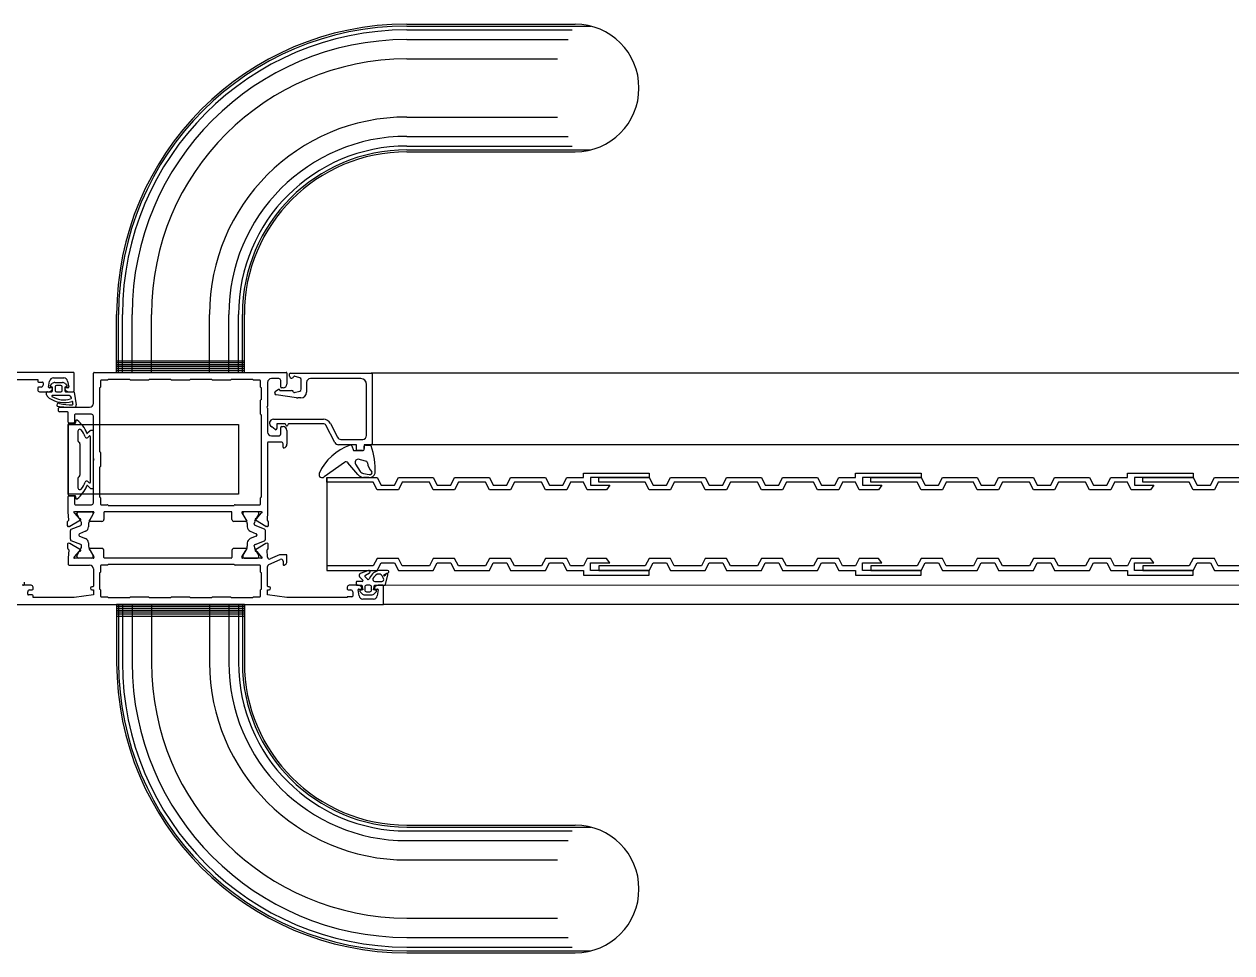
# Model space of a CAD drawing. Header units: inches. Extents: x -12530 to 36157, y 78659 to 110077.
# Drawn here: x 7419.6 to 7731.7, y 87835.6 to 88075.6 of the extents above; entities that cross this region are included whole.
import ezdxf

# ---------------------------------------------------------------- set-up
doc = ezdxf.new("R2010")
doc.units = ezdxf.units.IN
doc.header["$MEASUREMENT"] = 0
doc.layers.add('freecads.com', color=7, linetype='Continuous')

msp = doc.modelspace()

# ---------------------------------------------------------------- linework, layer by layer
at = {"layer": 'freecads.com'}
for p, q in [((7518.46, 88075.63), (7561.96, 88075.63)), ((7518.46, 88075.13), (7565.99, 88075.13)), ((7518.46, 88074.13), (7561.21, 88074.13)), ((7518.46, 88071.63), (7560.16, 88071.63)), ((7518.46, 88066.63), (7557.42, 88066.63)), ((7518.46, 88051.63), (7557.42, 88051.63)), ((7518.46, 88046.63), (7560.16, 88046.63)), ((7518.46, 88044.13), (7561.21, 88044.13)), ((7518.46, 88043.13), (7565.99, 88043.13)), ((7518.46, 88042.63), (7561.96, 88042.63)), ((7443.46, 87985.63), (7443.46, 88000.63)), ((7443.96, 87985.63), (7443.96, 88000.63)), ((7444.96, 87985.63), (7444.96, 88000.63)), ((7447.46, 87985.63), (7447.46, 88000.63)), ((7452.46, 87985.63), (7452.46, 88000.63)), ((7467.46, 87985.63), (7467.46, 88000.63)), ((7472.46, 87985.63), (7472.46, 88000.63)), ((7474.96, 87985.63), (7474.96, 88000.63)), ((7475.96, 87985.63), (7475.96, 88000.63)), ((7476.46, 87985.63), (7476.46, 88000.63)), ((7443.46, 87988.63), (7476.46, 87988.63)), ((7476.46, 87988.13), (7443.46, 87988.13)), ((7476.46, 87987.63), (7443.46, 87987.63)), ((7432.26, 87985.63), (7357.66, 87985.63)), ((7432.46, 87980.83), (7432.46, 87985.43)), ((7437.46, 87977.63), (7437.46, 87985.43)), ((7437.66, 87985.63), (7487.26, 87985.63)), ((7476.46, 87987.13), (7443.46, 87987.13)), ((7476.46, 87986.63), (7443.46, 87986.63)), ((7476.46, 87986.13), (7443.46, 87986.13)), ((7476.46, 87985.63), (7443.46, 87985.63)), ((7487.46, 87985.43), (7487.46, 87982.63)), ((7488.16, 87984.63), (7488.16, 87985.23)), ((7488.36, 87985.43), (7509.26, 87985.43)), ((7490.79, 87984.25), (7489.38, 87984.62)), ((8525.8, 87985.43), (7509.26, 87985.43)), ((7509.46, 87985.23), (7509.46, 87967.13)), ((7412.46, 87983.83), (7423.06, 87983.83)), ((7423.06, 87983.83), (7423.06, 87983.33)), ((7423.06, 87981.63), (7423.06, 87981.13)), ((7423.26, 87983.13), (7424.26, 87983.13)), ((7423.96, 87981.83), (7423.26, 87981.83)), ((7424.46, 87982.93), (7424.46, 87982.33)), ((7425.86, 87981.86), (7426.14, 87983.4)), ((7426.66, 87981.63), (7426.06, 87981.63)), ((7426.33, 87982.29), (7426.78, 87982.74)), ((7426.87, 87981.83), (7426.42, 87981.95)), ((7426.87, 87980.83), (7426.87, 87981.83)), ((7427.12, 87984.23), (7429.8, 87984.23)), ((7427.49, 87983.03), (7429.45, 87983.03)), ((7427.57, 87981.93), (7427.57, 87980.93)), ((7429.07, 87982.23), (7427.87, 87982.23)), ((7429.37, 87980.93), (7429.37, 87981.93)), ((7430.52, 87981.95), (7430.07, 87981.83)), ((7430.07, 87981.83), (7430.07, 87980.83)), ((7430.16, 87982.74), (7430.61, 87982.29)), ((7430.86, 87981.63), (7430.26, 87981.63)), ((7430.79, 87983.4), (7431.06, 87981.86)), ((7439.06, 87981.63), (7439.06, 87965.13)), ((7439.26, 87983.43), (7439.26, 87981.83)), ((7441.06, 87983.63), (7439.46, 87983.63)), ((7446.86, 87983.83), (7441.26, 87983.83)), ((7451.66, 87983.63), (7447.06, 87983.63)), ((7457.46, 87983.83), (7451.86, 87983.83)), ((7462.26, 87983.63), (7457.66, 87983.63)), ((7468.06, 87983.83), (7462.46, 87983.83)), ((7472.86, 87983.63), (7468.26, 87983.63)), ((7478.66, 87983.83), (7473.06, 87983.83)), ((7480.46, 87983.63), (7478.86, 87983.63)), ((7480.66, 87981.83), (7480.66, 87983.43)), ((7480.86, 87978.63), (7480.86, 87981.63)), ((7482.46, 87983.03), (7482.46, 87976.91)), ((7485.36, 87984.03), (7483.46, 87984.03)), ((7485.86, 87981.83), (7485.86, 87983.53)), ((7486.46, 87981.63), (7486.06, 87981.63)), ((7491.16, 87981.3), (7491.16, 87983.76)), ((7492.56, 87983.03), (7492.56, 87980.53)), ((7506.56, 87984.03), (7493.56, 87984.03)), ((7508.06, 87969.33), (7508.06, 87982.53)), ((7423.56, 87980.63), (7425.89, 87980.63)), ((7425.37, 87979.82), (7425.37, 87980.43)), ((7425.57, 87980.63), (7426.67, 87980.63)), ((7431.29, 87979.63), (7426.78, 87979.63)), ((7427.87, 87980.63), (7429.07, 87980.63)), ((7430.27, 87980.63), (7432.26, 87980.63)), ((7431.04, 87980.63), (7432.26, 87980.63)), ((7431.75, 87979.09), (7431.49, 87979.48)), ((7432.45, 87980.49), (7432.96, 87977.26)), ((7480.66, 87974.83), (7480.66, 87978.43)), ((7484.51, 87980.79), (7485.21, 87981.19)), ((7489.91, 87979.06), (7484.67, 87979.86)), ((7485.66, 87980.93), (7488.66, 87980.93)), ((7489.38, 87980.44), (7490.79, 87980.81)), ((7491.06, 87979.03), (7490.26, 87979.03)), ((7428.46, 87975.63), (7428.46, 87976.43)), ((7428.66, 87976.63), (7436.46, 87976.63)), ((7430.76, 87975.43), (7428.66, 87975.43)), ((7430.96, 87972.73), (7430.96, 87975.23)), ((7432.17, 87977.52), (7432.1, 87978.01)), ((7482.4, 87976.77), (7482.26, 87976.63)), ((7482.26, 87976.63), (7482.4, 87976.49)), ((7482.46, 87976.35), (7482.46, 87970.23)), ((7430.96, 87972.23), (7430.96, 87954.03)), ((7432.36, 87972.53), (7431.16, 87972.53)), ((7432.76, 87972.43), (7431.16, 87972.43)), ((7432.56, 87974.63), (7432.56, 87972.73)), ((7436.96, 87974.83), (7432.76, 87974.83)), ((7432.89, 87973.16), (7432.76, 87972.43)), ((7437.46, 87963.41), (7437.46, 87974.33)), ((7480.86, 87953.43), (7480.86, 87974.63)), ((7483.97, 87973.53), (7496.92, 87973.53)), ((7486.94, 87972.33), (7484.86, 87972.33)), ((7484.86, 87972.33), (7484.86, 87971.13)), ((7487.29, 87971.93), (7487.12, 87972.23)), ((7487.81, 87972.23), (7487.63, 87971.93)), ((7496.85, 87972.33), (7487.98, 87972.33)), ((7499.88, 87967.48), (7497.55, 87972.04)), ((7498.7, 87972.44), (7500.52, 87968.88)), ((7433.46, 87970.43), (7433.46, 87968.04)), ((7436.6, 87970.57), (7435.92, 87969.89)), ((7436.32, 87969.16), (7435.98, 87968.82)), ((7436.66, 87957.24), (7436.66, 87969.02)), ((7437.26, 87970.63), (7436.74, 87970.63)), ((7437.46, 87955.83), (7437.46, 87970.43)), ((7483.46, 87969.23), (7485.36, 87969.23)), ((7484.43, 87970.86), (7483.55, 87971.6)), ((7485.86, 87969.73), (7485.86, 87971.43)), ((7486.06, 87971.63), (7486.46, 87971.63)), ((7487.46, 87970.63), (7487.46, 87967.1)), ((7433.67, 87967.63), (7433.75, 87967.58)), ((7433.96, 87967.17), (7433.96, 87959.09)), ((7482.46, 87967.43), (7482.46, 87949.63)), ((7485.96, 87967.63), (7482.66, 87967.63)), ((7486.46, 87966.33), (7486.46, 87967.13)), ((7505.46, 87966.93), (7500.77, 87966.93)), ((7501.41, 87968.33), (7507.06, 87968.33)), ((7504.22, 87966.63), (7504.66, 87965.43)), ((7505.46, 87965.63), (7505.46, 87966.93)), ((7509.26, 87966.93), (7507.46, 87966.93)), ((7507.46, 87966.93), (7507.46, 87965.93)), ((7507.46, 87965.73), (7507.46, 87966.53)), ((7507.76, 87966.83), (7509.08, 87966.83)), ((8480.8, 87966.93), (7509.26, 87966.93)), ((7437.46, 87951.93), (7437.46, 87962.85)), ((7437.66, 87963.13), (7437.52, 87963.27)), ((7437.52, 87962.99), (7437.66, 87963.13)), ((7439.26, 87964.93), (7439.26, 87961.33)), ((7504.66, 87965.43), (7507.16, 87965.43)), ((7506.96, 87965.43), (7505.66, 87965.43)), ((7507.76, 87962.73), (7505.87, 87963.2)), ((7439.06, 87961.13), (7439.06, 87953.43)), ((7502.34, 87962.35), (7497.13, 87958.66)), ((7505.82, 87959.21), (7503.25, 87962.27)), ((7505.2, 87961.94), (7506.43, 87960.02)), ((7507.24, 87959.51), (7508.75, 87959.28)), ((7564.09, 87958.43), (7564.09, 87959.63)), ((7564.09, 87959.63), (7581.09, 87959.63)), ((7581.09, 87959.63), (7581.09, 87958.43)), ((7634.39, 87958.43), (7634.39, 87959.63)), ((7634.39, 87959.63), (7651.39, 87959.63)), ((7651.39, 87959.63), (7651.39, 87958.43)), ((7704.69, 87958.43), (7704.69, 87959.63)), ((7704.69, 87959.63), (7721.69, 87959.63)), ((7721.69, 87959.63), (7721.69, 87958.43)), ((7433.46, 87958.22), (7433.46, 87955.83)), ((7433.75, 87958.68), (7433.67, 87958.63)), ((7435.92, 87956.37), (7436.6, 87955.69)), ((7435.98, 87957.44), (7436.32, 87957.1)), ((7497.78, 87958.43), (7497.78, 87934.43)), ((7497.78, 87958.43), (7497.78, 87934.43)), ((7497.79, 87957.23), (7497.79, 87958.43)), ((7497.79, 87958.43), (7510.79, 87958.43)), ((7509.79, 87957.23), (7497.79, 87957.23)), ((7508.65, 87958.43), (7507.25, 87958.43)), ((7510.79, 87955.28), (7509.79, 87957.23)), ((7510.79, 87958.43), (7511.79, 87956.48)), ((7511.79, 87956.48), (7515.29, 87956.48)), ((7515.29, 87956.48), (7516.29, 87958.43)), ((7516.29, 87958.43), (7525.29, 87958.43)), ((7517.29, 87957.23), (7516.29, 87955.28)), ((7524.29, 87957.23), (7517.29, 87957.23)), ((7525.29, 87955.28), (7524.29, 87957.23)), ((7525.29, 87958.43), (7526.29, 87956.48)), ((7526.29, 87956.48), (7529.79, 87956.48)), ((7529.79, 87956.48), (7530.79, 87958.43)), ((7530.79, 87958.43), (7539.79, 87958.43)), ((7531.79, 87957.23), (7530.79, 87955.28)), ((7538.79, 87957.23), (7531.79, 87957.23)), ((7539.79, 87955.28), (7538.79, 87957.23)), ((7539.79, 87958.43), (7540.79, 87956.48)), ((7540.79, 87956.48), (7544.29, 87956.48)), ((7544.29, 87956.48), (7545.29, 87958.43)), ((7545.29, 87958.43), (7554.29, 87958.43)), ((7546.29, 87957.23), (7545.29, 87955.28)), ((7553.29, 87957.23), (7546.29, 87957.23)), ((7554.29, 87955.28), (7553.29, 87957.23)), ((7554.29, 87958.43), (7555.29, 87956.48)), ((7555.29, 87956.48), (7558.79, 87956.48)), ((7558.79, 87956.48), (7559.79, 87958.43)), ((7559.79, 87958.43), (7564.09, 87958.43)), ((7560.79, 87957.23), (7559.79, 87955.28)), ((7564.09, 87957.23), (7560.79, 87957.23)), ((7565.09, 87955.28), (7564.09, 87957.23)), ((7581.09, 87958.43), (7565.89, 87958.43)), ((7565.89, 87958.43), (7565.89, 87956.48)), ((7565.89, 87956.48), (7570.89, 87956.48)), ((7568.09, 87957.23), (7568.09, 87958.43)), ((7568.09, 87958.43), (7581.09, 87958.43)), ((7580.09, 87957.23), (7568.09, 87957.23)), ((7570.89, 87956.48), (7570.09, 87955.28)), ((7581.09, 87955.28), (7580.09, 87957.23)), ((7581.09, 87958.43), (7582.09, 87956.48)), ((7582.09, 87956.48), (7585.59, 87956.48)), ((7585.59, 87956.48), (7586.59, 87958.43)), ((7586.59, 87958.43), (7595.59, 87958.43)), ((7587.59, 87957.23), (7586.59, 87955.28)), ((7594.59, 87957.23), (7587.59, 87957.23)), ((7595.59, 87955.28), (7594.59, 87957.23)), ((7595.59, 87958.43), (7596.59, 87956.48)), ((7596.59, 87956.48), (7600.09, 87956.48)), ((7600.09, 87956.48), (7601.09, 87958.43)), ((7601.09, 87958.43), (7610.09, 87958.43)), ((7602.09, 87957.23), (7601.09, 87955.28)), ((7609.09, 87957.23), (7602.09, 87957.23)), ((7610.09, 87955.28), (7609.09, 87957.23)), ((7610.09, 87958.43), (7611.09, 87956.48)), ((7611.09, 87956.48), (7614.59, 87956.48)), ((7614.59, 87956.48), (7615.59, 87958.43)), ((7615.59, 87958.43), (7624.59, 87958.43)), ((7616.59, 87957.23), (7615.59, 87955.28)), ((7623.59, 87957.23), (7616.59, 87957.23)), ((7624.59, 87955.28), (7623.59, 87957.23)), ((7624.59, 87958.43), (7625.59, 87956.48)), ((7625.59, 87956.48), (7629.09, 87956.48)), ((7629.09, 87956.48), (7630.09, 87958.43)), ((7630.09, 87958.43), (7634.39, 87958.43)), ((7631.09, 87957.23), (7630.09, 87955.28)), ((7634.39, 87957.23), (7631.09, 87957.23)), ((7635.39, 87955.28), (7634.39, 87957.23)), ((7651.39, 87958.43), (7636.19, 87958.43)), ((7636.19, 87958.43), (7636.19, 87956.48)), ((7636.19, 87956.48), (7641.19, 87956.48)), ((7638.39, 87957.23), (7638.39, 87958.43)), ((7638.39, 87958.43), (7651.39, 87958.43)), ((7650.39, 87957.23), (7638.39, 87957.23)), ((7641.19, 87956.48), (7640.39, 87955.28)), ((7651.39, 87955.28), (7650.39, 87957.23)), ((7651.39, 87958.43), (7652.39, 87956.48)), ((7652.39, 87956.48), (7655.89, 87956.48)), ((7655.89, 87956.48), (7656.89, 87958.43)), ((7656.89, 87958.43), (7665.89, 87958.43)), ((7657.89, 87957.23), (7656.89, 87955.28)), ((7664.89, 87957.23), (7657.89, 87957.23)), ((7665.89, 87955.28), (7664.89, 87957.23)), ((7665.89, 87958.43), (7666.89, 87956.48)), ((7666.89, 87956.48), (7670.39, 87956.48)), ((7670.39, 87956.48), (7671.39, 87958.43)), ((7671.39, 87958.43), (7680.39, 87958.43)), ((7672.39, 87957.23), (7671.39, 87955.28)), ((7679.39, 87957.23), (7672.39, 87957.23)), ((7680.39, 87955.28), (7679.39, 87957.23)), ((7680.39, 87958.43), (7681.39, 87956.48)), ((7681.39, 87956.48), (7684.89, 87956.48)), ((7684.89, 87956.48), (7685.89, 87958.43)), ((7685.89, 87958.43), (7694.89, 87958.43)), ((7686.89, 87957.23), (7685.89, 87955.28)), ((7693.89, 87957.23), (7686.89, 87957.23)), ((7694.89, 87955.28), (7693.89, 87957.23)), ((7694.89, 87958.43), (7695.89, 87956.48)), ((7695.89, 87956.48), (7699.39, 87956.48)), ((7699.39, 87956.48), (7700.39, 87958.43)), ((7700.39, 87958.43), (7704.69, 87958.43)), ((7701.39, 87957.23), (7700.39, 87955.28)), ((7704.69, 87957.23), (7701.39, 87957.23)), ((7705.69, 87955.28), (7704.69, 87957.23)), ((7721.69, 87958.43), (7706.49, 87958.43)), ((7706.49, 87958.43), (7706.49, 87956.48)), ((7706.49, 87956.48), (7711.49, 87956.48)), ((7708.69, 87957.23), (7708.69, 87958.43)), ((7708.69, 87958.43), (7721.69, 87958.43)), ((7720.69, 87957.23), (7708.69, 87957.23)), ((7711.49, 87956.48), (7710.69, 87955.28)), ((7721.69, 87955.28), (7720.69, 87957.23)), ((7721.69, 87958.43), (7722.69, 87956.48)), ((7722.69, 87956.48), (7726.19, 87956.48)), ((7726.19, 87956.48), (7727.19, 87958.43)), ((7727.19, 87958.43), (7736.19, 87958.43)), ((7728.19, 87957.23), (7727.19, 87955.28)), ((7735.19, 87957.23), (7728.19, 87957.23)), ((7430.96, 87949.63), (7430.96, 87953.53)), ((7431.16, 87953.83), (7432.76, 87953.83)), ((7431.16, 87953.73), (7432.36, 87953.73)), ((7432.56, 87953.53), (7432.56, 87951.63)), ((7432.76, 87953.83), (7432.89, 87953.1)), ((7436.74, 87955.63), (7437.26, 87955.63)), ((7439.26, 87953.23), (7439.26, 87951.63)), ((7480.66, 87951.63), (7480.66, 87953.23)), ((7516.29, 87955.28), (7510.79, 87955.28)), ((7530.79, 87955.28), (7525.29, 87955.28)), ((7545.29, 87955.28), (7539.79, 87955.28)), ((7559.79, 87955.28), (7554.29, 87955.28)), ((7570.09, 87955.28), (7565.09, 87955.28)), ((7586.59, 87955.28), (7581.09, 87955.28)), ((7601.09, 87955.28), (7595.59, 87955.28)), ((7615.59, 87955.28), (7610.09, 87955.28)), ((7630.09, 87955.28), (7624.59, 87955.28)), ((7640.39, 87955.28), (7635.39, 87955.28)), ((7656.89, 87955.28), (7651.39, 87955.28)), ((7671.39, 87955.28), (7665.89, 87955.28)), ((7685.89, 87955.28), (7680.39, 87955.28)), ((7700.39, 87955.28), (7694.89, 87955.28)), ((7710.69, 87955.28), (7705.69, 87955.28)), ((7727.19, 87955.28), (7721.69, 87955.28)), ((7432.76, 87951.43), (7436.96, 87951.43)), ((7439.46, 87951.43), (7441.06, 87951.43)), ((7441.26, 87951.23), (7473.86, 87951.23)), ((7474.06, 87951.43), (7480.46, 87951.43)), ((7430.77, 87945.99), (7430.77, 87947.08)), ((7430.9, 87947.26), (7430.93, 87947.28)), ((7431.07, 87947.46), (7430.96, 87949.63)), ((7434.09, 87947.47), (7431.38, 87945.85)), ((7437.43, 87949.63), (7432.56, 87949.63)), ((7432.6, 87949.29), (7433.76, 87947.91)), ((7433.19, 87949.08), (7433.19, 87949.23)), ((7434.23, 87947.17), (7433.25, 87948.88)), ((7433.59, 87949.63), (7436.99, 87949.63)), ((7437.34, 87948.88), (7436.35, 87947.17)), ((7439.66, 87947.13), (7436.56, 87947.13)), ((7436.61, 87947.61), (7437.6, 87949.33)), ((7437.39, 87949.23), (7437.39, 87949.08)), ((7440.16, 87949.43), (7440.16, 87947.63)), ((7473.06, 87949.63), (7440.36, 87949.63)), ((7473.26, 87947.63), (7473.26, 87949.43)), ((7476.86, 87947.13), (7473.76, 87947.13)), ((7475.82, 87949.33), (7476.82, 87947.61)), ((7480.86, 87949.63), (7476, 87949.63)), ((7476.03, 87949.23), (7476.03, 87949.08)), ((7476.08, 87948.88), (7477.07, 87947.17)), ((7479.83, 87949.63), (7476.43, 87949.63)), ((7479.19, 87947.17), (7480.18, 87948.88)), ((7482.04, 87945.85), (7479.34, 87947.47)), ((7479.66, 87947.91), (7480.82, 87949.29)), ((7480.23, 87949.08), (7480.23, 87949.23)), ((7482.46, 87949.63), (7482.36, 87947.46)), ((7482.49, 87947.28), (7482.53, 87947.26)), ((7482.66, 87947.08), (7482.66, 87945.99)), ((7431.29, 87945.82), (7430.98, 87945.79)), ((7431.49, 87942.51), (7431.49, 87944.75)), ((7431.74, 87945.12), (7434.2, 87946.11)), ((7435.44, 87944.58), (7433.88, 87943.95)), ((7434.39, 87946.39), (7434.39, 87946.57)), ((7436.19, 87946.57), (7436.19, 87945.7)), ((7477.23, 87946.57), (7477.23, 87945.7)), ((7477.98, 87944.58), (7479.54, 87943.95)), ((7479.03, 87946.39), (7479.03, 87946.57)), ((7481.68, 87945.12), (7479.22, 87946.11)), ((7481.93, 87942.51), (7481.93, 87944.75)), ((7482.44, 87945.79), (7482.13, 87945.82)), ((7430.77, 87941.27), (7430.77, 87940.18)), ((7431.29, 87941.44), (7430.98, 87941.47)), ((7434.09, 87939.79), (7431.38, 87941.41)), ((7434.2, 87941.15), (7431.74, 87942.14)), ((7433.69, 87943.67), (7433.69, 87943.58)), ((7433.88, 87943.31), (7435.44, 87942.68)), ((7434.39, 87940.69), (7434.39, 87940.87)), ((7436.19, 87941.56), (7436.19, 87940.69)), ((7477.23, 87941.56), (7477.23, 87940.69)), ((7479.54, 87943.31), (7477.98, 87942.68)), ((7479.03, 87940.69), (7479.03, 87940.87)), ((7479.22, 87941.15), (7481.68, 87942.14)), ((7482.04, 87941.41), (7479.34, 87939.79)), ((7479.73, 87943.67), (7479.73, 87943.58)), ((7482.44, 87941.47), (7482.13, 87941.44)), ((7482.66, 87940.18), (7482.66, 87941.27)), ((7430.9, 87940), (7430.93, 87939.98)), ((7431.07, 87939.79), (7430.96, 87937.63)), ((7430.96, 87937.63), (7430.96, 87936.03)), ((7437.43, 87937.63), (7432.56, 87937.63)), ((7432.6, 87937.97), (7433.76, 87939.35)), ((7433.19, 87938.03), (7433.19, 87938.18)), ((7433.25, 87938.38), (7434.23, 87940.09)), ((7436.99, 87937.63), (7433.59, 87937.63)), ((7436.35, 87940.09), (7437.34, 87938.38)), ((7439.66, 87940.13), (7436.56, 87940.13)), ((7436.61, 87939.65), (7437.6, 87937.93)), ((7437.39, 87938.18), (7437.39, 87938.03)), ((7440.16, 87937.83), (7440.16, 87939.63)), ((7473.06, 87937.63), (7440.36, 87937.63)), ((7473.26, 87939.63), (7473.26, 87937.83)), ((7476.86, 87940.13), (7473.76, 87940.13)), ((7475.82, 87937.93), (7476.82, 87939.65)), ((7480.86, 87937.63), (7476, 87937.63)), ((7476.03, 87938.18), (7476.03, 87938.03)), ((7477.07, 87940.09), (7476.08, 87938.38)), ((7476.43, 87937.63), (7479.83, 87937.63)), ((7480.18, 87938.38), (7479.19, 87940.09)), ((7479.66, 87939.35), (7480.82, 87937.97)), ((7480.23, 87938.03), (7480.23, 87938.18)), ((7482.45, 87937.88), (7482.36, 87939.79)), ((7482.49, 87939.98), (7482.53, 87940)), ((7485.51, 87938.49), (7483.15, 87937.45)), ((7487.26, 87938.53), (7485.71, 87938.53)), ((7487.46, 87936.8), (7487.46, 87938.33)), ((7510.79, 87937.58), (7509.79, 87935.63)), ((7516.29, 87937.58), (7510.79, 87937.58)), ((7517.29, 87935.63), (7516.29, 87937.58)), ((7525.29, 87937.58), (7524.29, 87935.63)), ((7530.79, 87937.58), (7525.29, 87937.58)), ((7531.79, 87935.63), (7530.79, 87937.58)), ((7539.79, 87937.58), (7538.79, 87935.63)), ((7545.29, 87937.58), (7539.79, 87937.58)), ((7546.29, 87935.63), (7545.29, 87937.58)), ((7554.29, 87937.58), (7553.29, 87935.63)), ((7559.79, 87937.58), (7554.29, 87937.58)), ((7560.79, 87935.63), (7559.79, 87937.58)), ((7565.09, 87937.58), (7564.09, 87935.63)), ((7570.09, 87937.58), (7565.09, 87937.58)), ((7570.89, 87936.38), (7570.09, 87937.58)), ((7581.09, 87937.58), (7580.09, 87935.63)), ((7586.59, 87937.58), (7581.09, 87937.58)), ((7587.59, 87935.63), (7586.59, 87937.58)), ((7595.59, 87937.58), (7594.59, 87935.63)), ((7601.09, 87937.58), (7595.59, 87937.58)), ((7602.09, 87935.63), (7601.09, 87937.58)), ((7610.09, 87937.58), (7609.09, 87935.63)), ((7615.59, 87937.58), (7610.09, 87937.58)), ((7616.59, 87935.63), (7615.59, 87937.58)), ((7624.59, 87937.58), (7623.59, 87935.63)), ((7630.09, 87937.58), (7624.59, 87937.58)), ((7631.09, 87935.63), (7630.09, 87937.58)), ((7635.39, 87937.58), (7634.39, 87935.63)), ((7640.39, 87937.58), (7635.39, 87937.58)), ((7641.19, 87936.38), (7640.39, 87937.58)), ((7651.39, 87937.58), (7650.39, 87935.63)), ((7656.89, 87937.58), (7651.39, 87937.58)), ((7657.89, 87935.63), (7656.89, 87937.58)), ((7665.89, 87937.58), (7664.89, 87935.63)), ((7671.39, 87937.58), (7665.89, 87937.58)), ((7672.39, 87935.63), (7671.39, 87937.58)), ((7680.39, 87937.58), (7679.39, 87935.63)), ((7685.89, 87937.58), (7680.39, 87937.58)), ((7686.89, 87935.63), (7685.89, 87937.58)), ((7694.89, 87937.58), (7693.89, 87935.63)), ((7700.39, 87937.58), (7694.89, 87937.58)), ((7701.39, 87935.63), (7700.39, 87937.58)), ((7705.69, 87937.58), (7704.69, 87935.63)), ((7710.69, 87937.58), (7705.69, 87937.58)), ((7711.49, 87936.38), (7710.69, 87937.58)), ((7721.69, 87937.58), (7720.69, 87935.63)), ((7727.19, 87937.58), (7721.69, 87937.58)), ((7728.19, 87935.63), (7727.19, 87937.58)), ((7431.16, 87935.83), (7436.46, 87935.83)), ((7437.46, 87934.83), (7437.46, 87930.43)), ((7439.26, 87935.63), (7439.26, 87934.03)), ((7441.06, 87935.83), (7439.46, 87935.83)), ((7473.86, 87936.03), (7441.26, 87936.03)), ((7480.46, 87935.83), (7474.06, 87935.83)), ((7480.66, 87934.03), (7480.66, 87935.63)), ((7482.46, 87930.43), (7482.46, 87935.5)), ((7482.76, 87935.96), (7485.76, 87937.29)), ((7486.46, 87936.83), (7486.46, 87936.03)), ((7509.79, 87935.63), (7497.79, 87935.63)), ((7497.79, 87935.63), (7497.79, 87934.43)), ((7497.79, 87934.43), (7510.79, 87934.43)), ((7508.56, 87934.41), (7506.42, 87933.63)), ((7510.79, 87934.43), (7511.79, 87936.38)), ((7513.5, 87934.43), (7511.69, 87934.43)), ((7511.79, 87936.38), (7515.29, 87936.38)), ((7515.29, 87936.38), (7516.29, 87934.43)), ((7516.29, 87934.43), (7525.29, 87934.43)), ((7524.29, 87935.63), (7517.29, 87935.63)), ((7525.29, 87934.43), (7526.29, 87936.38)), ((7526.29, 87936.38), (7529.79, 87936.38)), ((7529.79, 87936.38), (7530.79, 87934.43)), ((7530.79, 87934.43), (7539.79, 87934.43)), ((7538.79, 87935.63), (7531.79, 87935.63)), ((7539.79, 87934.43), (7540.79, 87936.38)), ((7540.79, 87936.38), (7544.29, 87936.38)), ((7544.29, 87936.38), (7545.29, 87934.43)), ((7545.29, 87934.43), (7554.29, 87934.43)), ((7553.29, 87935.63), (7546.29, 87935.63)), ((7554.29, 87934.43), (7555.29, 87936.38)), ((7555.29, 87936.38), (7558.79, 87936.38)), ((7558.79, 87936.38), (7559.79, 87934.43)), ((7559.79, 87934.43), (7564.09, 87934.43)), ((7564.09, 87935.63), (7560.79, 87935.63)), ((7564.09, 87934.43), (7564.09, 87933.23)), ((7565.89, 87934.43), (7565.89, 87936.38)), ((7565.89, 87936.38), (7570.89, 87936.38)), ((7581.09, 87934.43), (7565.89, 87934.43)), ((7580.09, 87935.63), (7568.09, 87935.63)), ((7568.09, 87935.63), (7568.09, 87934.43)), ((7568.09, 87934.43), (7581.09, 87934.43)), ((7581.09, 87934.43), (7582.09, 87936.38)), ((7581.09, 87933.23), (7581.09, 87934.43)), ((7582.09, 87936.38), (7585.59, 87936.38)), ((7585.59, 87936.38), (7586.59, 87934.43)), ((7586.59, 87934.43), (7595.59, 87934.43)), ((7594.59, 87935.63), (7587.59, 87935.63)), ((7595.59, 87934.43), (7596.59, 87936.38)), ((7596.59, 87936.38), (7600.09, 87936.38)), ((7600.09, 87936.38), (7601.09, 87934.43)), ((7601.09, 87934.43), (7610.09, 87934.43)), ((7609.09, 87935.63), (7602.09, 87935.63)), ((7610.09, 87934.43), (7611.09, 87936.38)), ((7611.09, 87936.38), (7614.59, 87936.38)), ((7614.59, 87936.38), (7615.59, 87934.43)), ((7615.59, 87934.43), (7624.59, 87934.43)), ((7623.59, 87935.63), (7616.59, 87935.63)), ((7624.59, 87934.43), (7625.59, 87936.38)), ((7625.59, 87936.38), (7629.09, 87936.38)), ((7629.09, 87936.38), (7630.09, 87934.43)), ((7630.09, 87934.43), (7634.39, 87934.43)), ((7634.39, 87935.63), (7631.09, 87935.63)), ((7634.39, 87934.43), (7634.39, 87933.23)), ((7636.19, 87934.43), (7636.19, 87936.38)), ((7636.19, 87936.38), (7641.19, 87936.38)), ((7651.39, 87934.43), (7636.19, 87934.43)), ((7650.39, 87935.63), (7638.39, 87935.63)), ((7638.39, 87935.63), (7638.39, 87934.43)), ((7638.39, 87934.43), (7651.39, 87934.43)), ((7651.39, 87934.43), (7652.39, 87936.38)), ((7651.39, 87933.23), (7651.39, 87934.43)), ((7652.39, 87936.38), (7655.89, 87936.38)), ((7655.89, 87936.38), (7656.89, 87934.43)), ((7656.89, 87934.43), (7665.89, 87934.43)), ((7664.89, 87935.63), (7657.89, 87935.63)), ((7665.89, 87934.43), (7666.89, 87936.38)), ((7666.89, 87936.38), (7670.39, 87936.38)), ((7670.39, 87936.38), (7671.39, 87934.43)), ((7671.39, 87934.43), (7680.39, 87934.43)), ((7679.39, 87935.63), (7672.39, 87935.63)), ((7680.39, 87934.43), (7681.39, 87936.38)), ((7681.39, 87936.38), (7684.89, 87936.38)), ((7684.89, 87936.38), (7685.89, 87934.43)), ((7685.89, 87934.43), (7694.89, 87934.43)), ((7693.89, 87935.63), (7686.89, 87935.63)), ((7694.89, 87934.43), (7695.89, 87936.38)), ((7695.89, 87936.38), (7699.39, 87936.38)), ((7699.39, 87936.38), (7700.39, 87934.43)), ((7700.39, 87934.43), (7704.69, 87934.43)), ((7704.69, 87935.63), (7701.39, 87935.63)), ((7704.69, 87934.43), (7704.69, 87933.23)), ((7706.49, 87934.43), (7706.49, 87936.38)), ((7706.49, 87936.38), (7711.49, 87936.38)), ((7721.69, 87934.43), (7706.49, 87934.43)), ((7720.69, 87935.63), (7708.69, 87935.63)), ((7708.69, 87935.63), (7708.69, 87934.43)), ((7708.69, 87934.43), (7721.69, 87934.43)), ((7721.69, 87934.43), (7722.69, 87936.38)), ((7721.69, 87933.23), (7721.69, 87934.43)), ((7722.69, 87936.38), (7726.19, 87936.38)), ((7726.19, 87936.38), (7727.19, 87934.43)), ((7727.19, 87934.43), (7736.19, 87934.43)), ((7735.19, 87935.63), (7728.19, 87935.63)), ((7419.55, 87931.44), (7419.55, 87930.83)), ((7439.06, 87933.83), (7439.06, 87929.63)), ((7480.86, 87929.63), (7480.86, 87933.83)), ((7505.36, 87931.43), (7505.36, 87930.83)), ((7506.94, 87931.63), (7505.56, 87931.63)), ((7506.24, 87932.81), (7507.08, 87931.97)), ((7508.25, 87932.22), (7507.68, 87932.78)), ((7507.75, 87933.25), (7508.81, 87933.87)), ((7509.1, 87932.93), (7508.72, 87932.28)), ((7510.15, 87931.63), (7512.03, 87931.63)), ((7512.46, 87932.38), (7512.09, 87933.03)), ((7512.55, 87933.34), (7513.63, 87933.86)), ((7513.05, 87933.54), (7512.73, 87933.11)), ((7512.91, 87930.78), (7513.58, 87933.29)), ((7564.09, 87933.23), (7581.09, 87933.23)), ((7634.39, 87933.23), (7651.39, 87933.23)), ((7704.69, 87933.23), (7721.69, 87933.23)), ((7421.36, 87930.63), (7419.04, 87930.63)), ((7420.46, 87928.33), (7420.46, 87928.93)), ((7420.96, 87929.43), (7421.66, 87929.43)), ((7421.86, 87929.63), (7421.86, 87930.13)), ((7437.26, 87930.23), (7437.06, 87930.23)), ((7437.06, 87929.43), (7437.46, 87929.43)), ((7437.46, 87929.43), (7437.46, 87928.13)), ((7439.26, 87929.43), (7439.26, 87927.83)), ((7480.66, 87927.83), (7480.66, 87929.43)), ((7482.46, 87928.13), (7482.46, 87929.43)), ((7482.46, 87929.43), (7482.86, 87929.43)), ((7482.86, 87930.23), (7482.66, 87930.23)), ((7503.06, 87930.13), (7503.06, 87929.63)), ((7503.26, 87929.43), (7503.96, 87929.43)), ((7505.89, 87930.63), (7503.56, 87930.63)), ((7504.46, 87928.93), (7504.46, 87927.83)), ((7505.56, 87930.63), (7506.86, 87930.63)), ((7506.14, 87927.86), (7505.86, 87929.4)), ((7506.06, 87929.63), (7506.66, 87929.63)), ((7506.32, 87928.97), (7506.87, 87928.42)), ((7507.06, 87929.43), (7506.41, 87929.31)), ((7506.86, 87930.63), (7507.06, 87929.43)), ((7507.56, 87930.13), (7507.56, 87929.43)), ((7508.86, 87930.63), (7508.06, 87930.63)), ((7508.06, 87928.93), (7508.86, 87928.93)), ((7509.36, 87929.43), (7509.36, 87930.13)), ((7509.86, 87929.43), (7510.06, 87930.63)), ((7510.51, 87929.31), (7509.86, 87929.43)), ((7510.05, 87928.42), (7510.6, 87928.97)), ((7510.06, 87930.63), (7512.72, 87930.63)), ((7510.26, 87929.63), (7510.86, 87929.63)), ((7511.06, 87929.4), (7510.79, 87927.86)), ((7512.26, 87930.63), (7511.04, 87930.63)), ((8477.8, 87930.44), (7512.26, 87930.63)), ((7512.46, 87925.83), (7512.46, 87930.43)), ((7412.66, 87925.63), (7512.26, 87925.63)), ((7421.66, 87928.13), (7420.66, 87928.13)), ((7421.86, 87927.43), (7421.86, 87927.93)), ((7432.46, 87927.43), (7421.86, 87927.43)), ((7437.46, 87928.13), (7432.46, 87927.43)), ((7439.46, 87927.63), (7441.06, 87927.63)), ((7441.26, 87927.43), (7446.86, 87927.43)), ((7443.46, 87925.63), (7443.46, 87910.63)), ((7476.46, 87925.63), (7443.46, 87925.63)), ((7476.46, 87925.13), (7443.46, 87925.13)), ((7443.96, 87925.63), (7443.96, 87910.63)), ((7444.96, 87925.63), (7444.96, 87910.63)), ((7447.06, 87927.63), (7451.66, 87927.63)), ((7447.46, 87925.63), (7447.46, 87910.63)), ((7451.86, 87927.43), (7457.46, 87927.43)), ((7452.46, 87925.63), (7452.46, 87910.63)), ((7457.66, 87927.63), (7462.26, 87927.63)), ((7462.46, 87927.43), (7468.06, 87927.43)), ((7467.46, 87925.63), (7467.46, 87910.63)), ((7468.26, 87927.63), (7472.86, 87927.63)), ((7472.46, 87925.63), (7472.46, 87910.63)), ((7473.06, 87927.43), (7478.66, 87927.43)), ((7474.96, 87925.63), (7474.96, 87910.63)), ((7475.96, 87925.63), (7475.96, 87910.63)), ((7476.46, 87925.63), (7476.46, 87910.63)), ((7478.86, 87927.63), (7480.46, 87927.63)), ((7487.46, 87927.43), (7482.46, 87928.13)), ((7503.06, 87927.43), (7487.46, 87927.43)), ((7504.26, 87927.63), (7503.06, 87927.63)), ((7503.06, 87927.63), (7503.06, 87927.43)), ((7509.8, 87927.03), (7507.12, 87927.03)), ((7507.58, 87928.13), (7509.34, 87928.13)), ((8523, 87925.63), (7512.26, 87925.63)), ((7476.46, 87924.63), (7443.46, 87924.63)), ((7476.46, 87924.13), (7443.46, 87924.13)), ((7476.46, 87923.63), (7443.46, 87923.63)), ((7476.46, 87923.13), (7443.46, 87923.13)), ((7443.46, 87922.63), (7476.46, 87922.63)), ((7518.46, 87868.63), (7561.96, 87868.63)), ((7518.46, 87868.13), (7565.99, 87868.13)), ((7518.46, 87867.13), (7561.21, 87867.13)), ((7518.46, 87864.63), (7560.16, 87864.63)), ((7518.46, 87859.63), (7557.42, 87859.63)), ((7518.46, 87844.63), (7557.42, 87844.63)), ((7518.46, 87839.63), (7560.16, 87839.63)), ((7518.46, 87837.13), (7561.21, 87837.13)), ((7518.46, 87836.13), (7565.99, 87836.13)), ((7518.46, 87835.63), (7561.96, 87835.63))]:
    msp.add_line(p, q, dxfattribs=at)
at = {"layer": 'freecads.com', "ltscale": 3}
for p, q in [((7430.96, 87954.13), (7430.96, 87972.13)), ((7430.96, 87972.13), (7474.96, 87972.13)), ((7474.96, 87972.13), (7474.96, 87954.13)), ((7474.96, 87954.13), (7430.96, 87954.13))]:
    msp.add_line(p, q, dxfattribs=at)
at = {"layer": 'freecads.com'}
for centre, radius, start, end in [((7518.46, 88000.63), 75, 90, 180), ((7518.46, 88000.63), 74.5, 90, 180), ((7561.96, 88059.13), 16.5, 270, 90), ((7518.46, 88000.63), 73.5, 90, 180), ((7518.46, 88000.63), 71, 90, 180), ((7518.46, 88000.63), 66, 90, 180), ((7518.46, 88000.63), 51, 90, 180), ((7518.46, 88000.63), 46, 90, 180), ((7518.46, 88000.63), 43.5, 90, 180), ((7518.46, 88000.63), 42.5, 90, 180), ((7518.46, 88000.63), 42, 90, 180), ((7432.26, 87985.43), 0.2, 0, 90), ((7437.66, 87985.43), 0.2, 90, 180), ((7487.26, 87985.43), 0.2, 0, 90), ((7488.36, 87985.23), 0.2, 90, 180), ((7488.66, 87984.63), 0.5, 180, 343.4014), ((7489.33, 87984.43), 0.2, 75, 163.4014), ((7509.26, 87985.23), 0.2, 0, 90), ((7423.26, 87983.33), 0.2, 180, 270), ((7423.26, 87981.63), 0.2, 90, 180), ((7423.96, 87982.33), 0.5, 270, 0), ((7424.26, 87982.93), 0.2, 0, 90), ((7426.06, 87981.83), 0.2, 170, 270), ((7425.89, 87981.63), 1, 270, 345.5225), ((7427.12, 87983.23), 1, 90, 170), ((7426.47, 87982.14), 0.2, 135, 255), ((7426.66, 87981.43), 0.2, 345.5225, 90), ((7427.49, 87982.03), 1, 90, 135), ((7427.87, 87981.93), 0.3, 90, 180), ((7429.07, 87981.93), 0.3, 360, 90), ((7429.45, 87982.03), 1, 45, 90), ((7429.8, 87983.23), 1, 10, 90), ((7430.26, 87981.43), 0.2, 90, 194.4776), ((7431.04, 87981.63), 1, 194.4775, 270), ((7430.47, 87982.14), 0.2, 285, 45), ((7430.86, 87981.83), 0.2, 270, 10), ((7439.06, 87981.83), 0.2, 270, 0), ((7439.46, 87983.43), 0.2, 90, 180), ((7441.06, 87983.83), 0.2, 270, 0), ((7447.06, 87983.83), 0.2, 180, 270), ((7451.66, 87983.83), 0.2, 270, 0), ((7457.66, 87983.83), 0.2, 180, 270), ((7462.26, 87983.83), 0.2, 270, 0), ((7468.26, 87983.83), 0.2, 180, 270), ((7472.86, 87983.83), 0.2, 270, 0), ((7478.86, 87983.83), 0.2, 180, 270), ((7480.46, 87983.43), 0.2, 0, 90), ((7480.86, 87981.83), 0.2, 180, 270), ((7483.46, 87983.03), 1, 90, 180), ((7485.36, 87980.93), 0.3, 0, 120), ((7485.36, 87983.53), 0.5, 0, 90), ((7486.06, 87981.83), 0.2, 180, 270), ((7486.46, 87982.63), 1, 270, 0), ((7490.66, 87983.76), 0.5, 0, 75), ((7490.66, 87981.3), 0.5, 285, 0), ((7493.56, 87983.03), 1, 90, 180), ((7506.56, 87982.53), 1.5, 0, 90), ((7423.56, 87981.13), 0.5, 180, 270), ((7425.57, 87980.43), 0.2, 90, 180), ((7425.57, 87979.82), 0.2, 180, 202.9163), ((7426.81, 87980.34), 1.54, 202.9163, 239.5979), ((7429.86, 87984.71), 6.87, 236.0954, 287.242), ((7426.67, 87980.83), 0.2, 270, 0), ((7426.78, 87979.53), 0.1, 90, 245.0205), ((7429.77, 87983.95), 5.43, 236.1282, 289.3906), ((7427.87, 87980.93), 0.3, 180, 270), ((7429.07, 87980.93), 0.3, 270, 0), ((7430.27, 87980.83), 0.2, 180, 270), ((7431.29, 87979.43), 0.2, 14.7478, 90), ((7431.56, 87979.02), 0.2, 273.7827, 18.3655), ((7431.91, 87977.95), 0.2, 18.8256, 95.1553), ((7432.26, 87980.83), 0.2, 270, 0), ((7432.26, 87980.43), 0.2, 17.5001, 90), ((7480.86, 87978.43), 0.2, 90, 180), ((7484.76, 87980.35), 0.5, 120, 260), ((7488.66, 87980.43), 0.5, 16.6015, 90), ((7489.33, 87980.63), 0.2, 196.6015, 285), ((7490.26, 87981.03), 2, 260, 270), ((7491.06, 87980.53), 1.5, 270, 0), ((7428.42, 87977.21), 0.448, 51.7847, 224.7645), ((7428.18, 87976.96), 0.1, 220.7119, 255.8406), ((7431.85, 88005.32), 28.69, 262.6061, 271.2617), ((7428.66, 87976.43), 0.2, 90, 180), ((7428.66, 87975.63), 0.2, 180, 270), ((7431.84, 87993.78), 16.52, 259.0391, 270.4878), ((7430.76, 87975.23), 0.2, 0, 90), ((7431.98, 87977.46), 0.2, 270.9519, 18.3655), ((7432.48, 87977.13), 0.5, 270, 14.7478), ((7436.46, 87977.63), 1, 270, 0), ((7482.26, 87976.91), 0.2, 315, 0), ((7482.26, 87976.35), 0.2, 0, 45), ((7431.16, 87972.73), 0.2, 180, 270), ((7431.16, 87972.23), 0.2, 90, 180), ((7432.36, 87972.73), 0.2, 270, 0), ((7432.76, 87974.63), 0.2, 90, 180), ((7433.09, 87973.13), 0.2, 45, 170), ((7428.73, 87967.24), 7.53, 20.9443, 53.2959), ((7436.96, 87974.33), 0.5, 0, 90), ((7480.86, 87974.83), 0.2, 180, 270), ((7483.97, 87972.52), 1.01, 90, 245), ((7486.94, 87972.13), 0.2, 30, 90), ((7487.46, 87972.03), 0.2, 210, 330), ((7487.98, 87972.13), 0.2, 90, 150), ((7496.85, 87971.33), 1, 45, 90), ((7496.92, 87971.53), 2, 27.0437, 90), ((7433.96, 87970.43), 0.5, 90, 180), ((7433.96, 87970.43), 0.5, 45, 90), ((7429.1, 87966.7), 6.62, 20.0228, 38.0874), ((7435.7, 87969.1), 0.4, 200.0228, 315), ((7435.85, 87969.96), 0.1, 200.9443, 315), ((7436.46, 87969.02), 0.2, 0, 135), ((7436.74, 87970.43), 0.2, 90, 135), ((7437.26, 87970.43), 0.2, 0, 90), ((7483.46, 87970.23), 1, 180, 270), ((7484.56, 87971.13), 0.3, 245, 0), ((7485.36, 87969.73), 0.5, 270, 0), ((7486.06, 87971.43), 0.2, 90, 180), ((7486.46, 87970.63), 1, 0, 90), ((7501.41, 87969.33), 1, 207.0437, 270), ((7507.06, 87969.33), 1, 270, 0), ((7433.96, 87968.04), 0.5, 180, 234.7356), ((7433.46, 87967.17), 0.5, 0, 54.7356), ((7482.66, 87967.43), 0.2, 90, 180), ((7485.96, 87967.13), 0.5, 0, 90), ((7486.66, 87966.33), 0.2, 180, 284.4776), ((7486.46, 87967.1), 1, 284.4775, 0), ((7508.04, 87954.12), 13.37, 108.4628, 156.227), ((7500.77, 87967.93), 1, 207.0437, 270), ((7503.94, 87966.53), 0.3, 20.0005, 115.8965), ((7505.66, 87965.63), 0.2, 180, 270), ((7506.96, 87965.93), 0.5, 270, 0), ((7507.16, 87965.73), 0.3, 270, 0), ((7507.76, 87966.53), 0.3, 90, 180), ((7509.08, 87966.63), 0.2, 14.2975, 90), ((7509.26, 87967.13), 0.2, 270, 360), ((7488.31, 87960.16), 21.96, 358.5606, 17.2778), ((7437.66, 87963.41), 0.2, 180, 225), ((7437.66, 87962.85), 0.2, 135, 180), ((7439.06, 87964.93), 0.2, 0, 90), ((7502.76, 87961.93), 0.6, 35, 134.8893), ((7505.87, 87962.39), 0.806, 90, 214), ((7507.76, 87962.23), 0.5, 5.2288, 90), ((7439.06, 87961.33), 0.2, 270, 0), ((7496.56, 87959.23), 0.8, 159.4987, 314.8893), ((7507.67, 87961.08), 1.63, 220.3151, 254.6423), ((7512.47, 87962.92), 4.26, 188.7048, 223.9518), ((7508.74, 87960), 1.57, 266.8002, 345.4301), ((7508.96, 87959.73), 0.5, 245, 28.1697), ((7428.73, 87959.02), 7.53, 306.7041, 339.0557), ((7433.96, 87958.22), 0.5, 125.2644, 180), ((7433.46, 87959.09), 0.5, 305.2644, 0), ((7429.1, 87959.56), 6.62, 321.9126, 339.9772), ((7435.7, 87957.16), 0.4, 45, 159.9772), ((7435.85, 87956.3), 0.1, 45, 159.0557), ((7436.46, 87957.24), 0.2, 225, 0), ((7507.64, 87960.86), 2.46, 222.1617, 260.8699), ((7431.16, 87954.03), 0.2, 180, 270), ((7431.16, 87953.53), 0.2, 90, 180), ((7432.36, 87953.53), 0.2, 0, 90), ((7433.96, 87955.83), 0.5, 180, 270), ((7433.96, 87955.83), 0.5, 270, 315), ((7436.74, 87955.83), 0.2, 225, 270), ((7437.26, 87955.83), 0.2, 270, 360), ((7439.06, 87953.23), 0.2, 0, 90), ((7480.86, 87953.23), 0.2, 90, 180), ((7432.76, 87951.63), 0.2, 180, 270), ((7433.09, 87953.13), 0.2, 190, 315), ((7436.96, 87951.93), 0.5, 270, 0), ((7439.46, 87951.63), 0.2, 180, 270), ((7441.06, 87951.23), 0.2, 0, 90), ((7474.06, 87951.23), 0.2, 90, 180), ((7480.46, 87951.63), 0.2, 270, 0), ((7430.97, 87947.08), 0.2, 110, 180), ((7430.87, 87947.46), 0.2, 290, 360), ((7432.49, 87949.5), 0.145, 60.3361, 262.0376), ((7432.45, 87949.16), 0.2, 40, 83.4373), ((7433.59, 87949.23), 0.4, 90, 180), ((7433.59, 87949.08), 0.4, 180, 210), ((7433.91, 87948.04), 0.2, 220, 280), ((7433.98, 87947.64), 0.2, 40, 100), ((7433.98, 87947.64), 0.2, 301.6894, 20), ((7433.98, 87947.64), 0.2, 20, 40), ((7433.19, 87946.57), 1.2, 0, 30), ((7437.39, 87946.57), 1.2, 150, 180), ((7436.56, 87947.33), 0.2, 108.5904, 270), ((7436.43, 87947.71), 0.2, 288.5904, 330), ((7436.99, 87949.23), 0.4, 0, 90), ((7436.99, 87949.08), 0.4, 330, 360), ((7437.43, 87949.43), 0.2, 330, 90), ((7439.66, 87947.63), 0.5, 270, 0), ((7440.36, 87949.43), 0.2, 90, 180), ((7473.06, 87949.43), 0.2, 0, 90), ((7473.76, 87947.63), 0.5, 180, 270), ((7476, 87949.43), 0.2, 90, 210), ((7476.43, 87949.23), 0.4, 90, 180), ((7476.43, 87949.08), 0.4, 180, 210), ((7476.99, 87947.71), 0.2, 210, 251.4096), ((7476.86, 87947.33), 0.2, 270, 71.4096), ((7476.03, 87946.57), 1.2, 0, 30), ((7480.23, 87946.57), 1.2, 150, 180), ((7479.44, 87947.64), 0.2, 160, 238.3106), ((7479.44, 87947.64), 0.2, 140, 160), ((7479.44, 87947.64), 0.2, 80, 140), ((7479.51, 87948.04), 0.2, 260, 320), ((7479.83, 87949.23), 0.4, 0, 90), ((7479.83, 87949.08), 0.4, 330, 360), ((7480.98, 87949.16), 0.2, 96.5627, 140), ((7480.93, 87949.5), 0.145, 277.9624, 119.6639), ((7482.56, 87947.46), 0.2, 180, 250), ((7482.46, 87947.08), 0.2, 0, 70), ((7430.97, 87945.99), 0.2, 180, 200), ((7430.97, 87945.99), 0.2, 200, 275), ((7431.27, 87946.02), 0.2, 275, 290), ((7431.27, 87946.02), 0.2, 290, 301.6894), ((7431.89, 87944.75), 0.4, 112, 180), ((7433.99, 87943.67), 0.3, 112, 180), ((7434.09, 87946.39), 0.3, 292, 0), ((7434.99, 87945.7), 1.2, 292, 0), ((7478.43, 87945.7), 1.2, 180, 248), ((7479.33, 87946.39), 0.3, 180, 248), ((7479.43, 87943.67), 0.3, 0, 68), ((7481.53, 87944.75), 0.4, 360, 68), ((7482.15, 87946.02), 0.2, 238.3106, 250), ((7482.15, 87946.02), 0.2, 250, 265), ((7482.46, 87945.99), 0.2, 265, 340), ((7482.46, 87945.99), 0.2, 340, 0), ((7430.97, 87941.27), 0.2, 160, 180), ((7430.97, 87941.27), 0.2, 85, 160), ((7431.27, 87941.24), 0.2, 70, 85), ((7431.27, 87941.24), 0.2, 58.3106, 70), ((7431.89, 87942.51), 0.4, 180, 248), ((7433.99, 87943.58), 0.3, 180, 248), ((7434.09, 87940.87), 0.3, 0, 68), ((7433.19, 87940.69), 1.2, 330, 360), ((7434.99, 87941.56), 1.2, 0, 68), ((7437.39, 87940.69), 1.2, 180, 210), ((7476.03, 87940.69), 1.2, 330, 360), ((7478.43, 87941.56), 1.2, 112, 180), ((7479.33, 87940.87), 0.3, 112, 180), ((7480.23, 87940.69), 1.2, 180, 210), ((7479.43, 87943.58), 0.3, 292, 360), ((7481.53, 87942.51), 0.4, 292, 0), ((7482.15, 87941.24), 0.2, 110, 121.6894), ((7482.15, 87941.24), 0.2, 95, 110), ((7482.46, 87941.27), 0.2, 20, 95), ((7482.46, 87941.27), 0.2, 360, 20), ((7430.97, 87940.18), 0.2, 180, 250), ((7430.87, 87939.79), 0.2, 0, 70), ((7432.49, 87937.76), 0.145, 97.9624, 299.6639), ((7432.45, 87938.1), 0.2, 276.5627, 320), ((7433.59, 87938.18), 0.4, 150, 180), ((7433.59, 87938.03), 0.4, 180, 270), ((7433.91, 87939.22), 0.2, 80, 140), ((7433.98, 87939.62), 0.2, 260, 320), ((7433.98, 87939.62), 0.2, 340, 58.3106), ((7433.98, 87939.62), 0.2, 320, 340), ((7436.56, 87939.93), 0.2, 90, 251.4096), ((7436.43, 87939.55), 0.2, 30, 71.4096), ((7436.99, 87938.03), 0.4, 270, 0), ((7436.99, 87938.18), 0.4, 0, 30), ((7437.43, 87937.83), 0.2, 270, 30), ((7439.66, 87939.63), 0.5, 0, 90), ((7440.36, 87937.83), 0.2, 180, 270), ((7473.06, 87937.83), 0.2, 270, 0), ((7473.76, 87939.63), 0.5, 90, 180), ((7476, 87937.83), 0.2, 150, 270), ((7476.43, 87938.18), 0.4, 150, 180), ((7476.43, 87938.03), 0.4, 180, 270), ((7476.99, 87939.55), 0.2, 108.5904, 150), ((7476.86, 87939.93), 0.2, 288.5904, 90), ((7479.44, 87939.62), 0.2, 121.6894, 200), ((7479.44, 87939.62), 0.2, 200, 220), ((7479.44, 87939.62), 0.2, 220, 280), ((7479.51, 87939.22), 0.2, 40, 100), ((7479.83, 87938.03), 0.4, 270, 0), ((7479.83, 87938.18), 0.4, 0, 30), ((7480.98, 87938.1), 0.2, 220, 263.4373), ((7480.93, 87937.76), 0.145, 240.3361, 82.0376), ((7482.56, 87939.79), 0.2, 110, 180), ((7482.95, 87937.9), 0.5, 182.7399, 293.8405), ((7482.46, 87940.18), 0.2, 290, 0), ((7485.71, 87938.03), 0.5, 90, 113.8405), ((7487.26, 87938.33), 0.2, 0, 90), ((7431.16, 87936.03), 0.2, 180, 270), ((7436.46, 87934.83), 1, 0, 90), ((7439.46, 87935.63), 0.2, 90, 180), ((7441.06, 87936.03), 0.2, 270, 0), ((7474.06, 87936.03), 0.2, 180, 270), ((7480.46, 87935.63), 0.2, 0, 90), ((7482.96, 87935.5), 0.5, 113.8405, 180), ((7485.96, 87936.83), 0.5, 0, 113.8405), ((7486.66, 87936.03), 0.2, 180, 284.4776), ((7486.46, 87936.8), 1, 284.4775, 0), ((7508.66, 87934.13), 0.3, 300, 110), ((7511.69, 87931.43), 3, 90, 150), ((7513.5, 87934.13), 0.3, 295.7479, 90), ((7439.06, 87934.03), 0.2, 270, 0), ((7480.86, 87934.03), 0.2, 180, 270), ((7505.56, 87931.43), 0.2, 90, 180), ((7506.6, 87933.16), 0.5, 110, 225), ((7506.94, 87931.83), 0.2, 270, 45), ((7507.9, 87933), 0.3, 120, 225), ((7508.46, 87932.43), 0.3, 225, 330), ((7510.15, 87932.13), 0.5, 155.6843, 270), ((7511.69, 87931.43), 2.2, 113.2981, 155.6843), ((7511.22, 87932.53), 1, 30, 113.2981), ((7512.03, 87932.13), 0.5, 270, 30), ((7512.61, 87933.2), 0.15, 115.7479, 323.4736), ((7513.29, 87933.36), 0.3, 345, 143.4736), ((7419.35, 87930.83), 0.2, 270, 0), ((7420.96, 87928.93), 0.5, 90, 180), ((7420.66, 87928.33), 0.2, 180, 270), ((7421.36, 87930.13), 0.5, 0, 90), ((7421.66, 87929.63), 0.2, 270, 360), ((7437.06, 87929.83), 0.4, 90, 180), ((7437.06, 87929.83), 0.4, 180, 270), ((7437.26, 87930.43), 0.2, 270, 0), ((7439.06, 87929.43), 0.2, 0, 90), ((7480.86, 87929.43), 0.2, 90, 180), ((7482.66, 87930.43), 0.2, 180, 270), ((7482.86, 87929.83), 0.4, 360, 90), ((7482.86, 87929.83), 0.4, 270, 0), ((7503.56, 87930.13), 0.5, 90, 180), ((7503.26, 87929.63), 0.2, 180, 270), ((7503.96, 87928.93), 0.5, 0, 90), ((7505.56, 87930.83), 0.2, 180, 270), ((7506.06, 87929.43), 0.2, 90, 190), ((7505.89, 87929.63), 1, 14.4775, 90), ((7506.46, 87929.12), 0.2, 105, 225), ((7506.66, 87929.83), 0.2, 270, 14.4775), ((7507.58, 87929.13), 1, 225, 270), ((7508.06, 87930.13), 0.5, 90, 180), ((7508.06, 87929.43), 0.5, 180, 270), ((7508.86, 87930.13), 0.5, 0, 90), ((7508.86, 87929.43), 0.5, 270, 0), ((7509.34, 87929.13), 1, 270, 315), ((7510.26, 87929.83), 0.2, 165.5224, 270), ((7511.04, 87929.63), 1, 90, 165.5225), ((7510.46, 87929.12), 0.2, 315, 75), ((7510.86, 87929.43), 0.2, 350, 90), ((7512.26, 87930.43), 0.2, 0, 90), ((7512.72, 87930.83), 0.2, 270, 345), ((7421.66, 87927.93), 0.2, 360, 90), ((7439.46, 87927.83), 0.2, 180, 270), ((7441.06, 87927.43), 0.2, 360, 90), ((7447.06, 87927.43), 0.2, 90, 180), ((7451.66, 87927.43), 0.2, 0, 90), ((7457.66, 87927.43), 0.2, 90, 180), ((7462.26, 87927.43), 0.2, 0, 90), ((7468.26, 87927.43), 0.2, 90, 180), ((7472.86, 87927.43), 0.2, 0, 90), ((7478.86, 87927.43), 0.2, 90, 180), ((7480.46, 87927.83), 0.2, 270, 0), ((7504.26, 87927.83), 0.2, 270, 0), ((7507.12, 87928.03), 1, 190, 270), ((7509.8, 87928.03), 1, 270, 350), ((7512.26, 87925.83), 0.2, 270, 0), ((7518.46, 87910.63), 75, 180, 270), ((7518.46, 87910.63), 74.5, 180, 270), ((7518.46, 87910.63), 73.5, 180, 270), ((7518.46, 87910.63), 71, 180, 270), ((7518.46, 87910.63), 66, 180, 270), ((7518.46, 87910.63), 51, 180, 270), ((7518.46, 87910.63), 46, 180, 270), ((7518.46, 87910.63), 43.5, 180, 270), ((7518.46, 87910.63), 42.5, 180, 270), ((7518.46, 87910.63), 42, 180, 270), ((7561.96, 87852.13), 16.5, 270, 90)]:
    msp.add_arc(centre, radius, start, end, dxfattribs=at)

doc.saveas('drawing.dxf')
